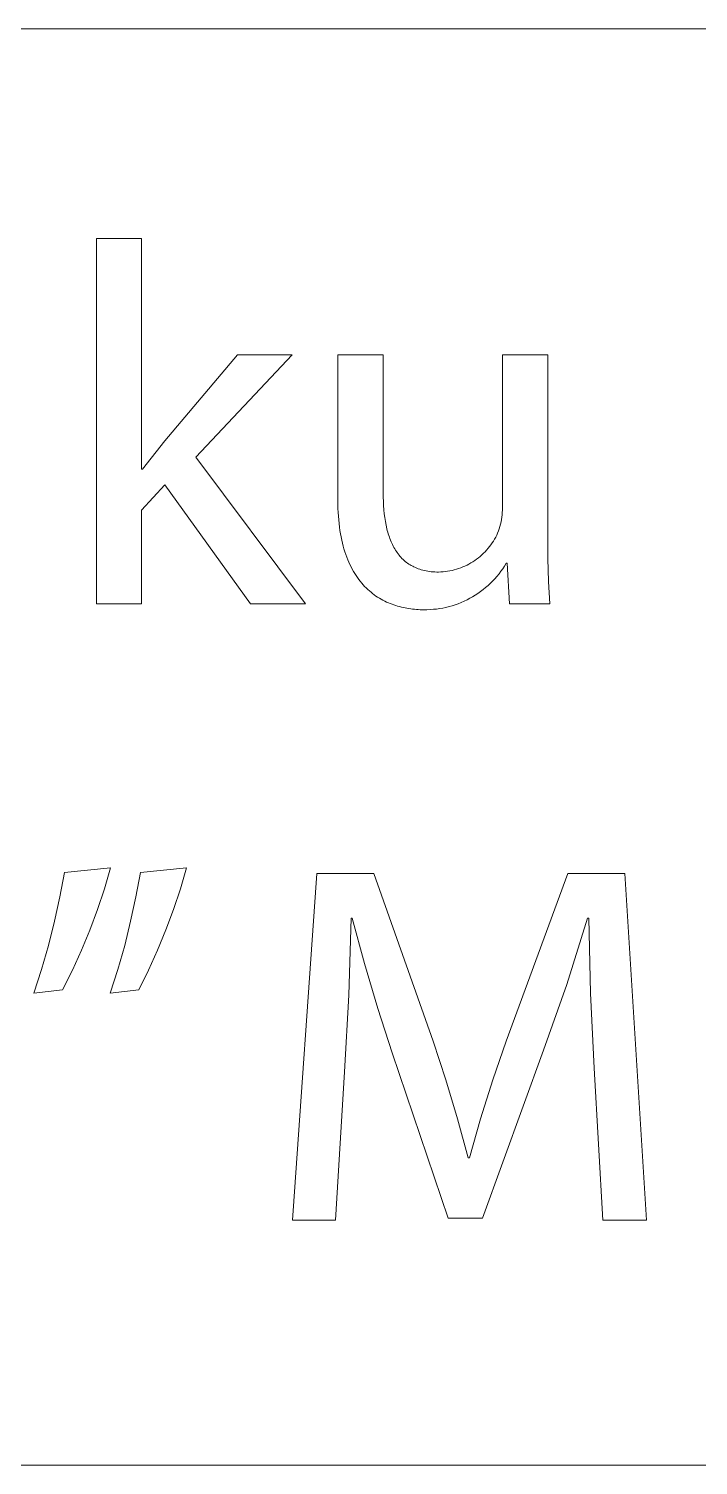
# Model space of a CAD drawing. Header units: millimetres. Extents: x 578 to 4608, y -138 to 2677.
# Drawn here: x 3750 to 3802.5, y -138.3 to -25.7 of the extents above; entities that cross this region are included whole.
import ezdxf

# ---------------------------------------------------------------- set-up
doc = ezdxf.new("R2010")
doc.units = ezdxf.units.MM
doc.header["$MEASUREMENT"] = 0
doc.layers.add('Domyślny', color=7, linetype='Continuous', true_color=0x000000)

msp = doc.modelspace()

# ---------------------------------------------------------------- linework, layer by layer
at = {"layer": 'Domyślny', "color": 18, "lineweight": 15, "true_color": 0x000000}
for p, q in [((3085.22, -25.69), (4604.45, -25.69)), ((3755.34, -70.78), (3755.34, -42.13)), ((3755.34, -42.13), (3758.85, -42.13)), ((3758.85, -42.13), (3758.85, -60.22)), ((3760.68, -57.99), (3766.4, -51.25)), ((3770.68, -51.25), (3763.13, -59.28)), ((3766.4, -51.25), (3770.68, -51.25)), ((3774.26, -62.68), (3774.26, -51.25)), ((3774.26, -51.25), (3777.82, -51.25)), ((3777.82, -51.25), (3777.82, -62.07)), ((3787.17, -63.23), (3787.17, -51.25)), ((3787.17, -51.25), (3790.73, -51.25)), ((3790.73, -51.25), (3790.73, -65.46)), ((3758.93, -60.22), (3760.68, -57.99)), ((3763.13, -59.28), (3771.72, -70.78)), ((3758.85, -60.22), (3758.93, -60.22)), ((3760.68, -61.43), (3758.85, -63.44)), ((3767.42, -70.78), (3760.68, -61.43)), ((3774.27, -63.31), (3774.26, -62.68)), ((3777.82, -62.07), (3777.82, -62.41)), ((3777.82, -62.41), (3777.83, -62.75)), ((3777.83, -62.75), (3777.85, -63.07)), ((3758.85, -63.44), (3758.85, -70.78)), ((3774.28, -63.61), (3774.27, -63.31)), ((3774.3, -63.91), (3774.28, -63.61)), ((3774.33, -64.19), (3774.3, -63.91)), ((3777.85, -63.07), (3777.87, -63.4)), ((3777.87, -63.4), (3777.9, -63.71)), ((3777.9, -63.71), (3777.94, -64.01)), ((3777.94, -64.01), (3777.99, -64.31)), ((3787.06, -64.34), (3787.09, -64.16)), ((3787.09, -64.16), (3787.12, -63.97)), ((3787.12, -63.97), (3787.14, -63.79)), ((3787.14, -63.79), (3787.16, -63.6)), ((3787.16, -63.6), (3787.17, -63.42)), ((3787.17, -63.42), (3787.17, -63.23)), ((3774.35, -64.48), (3774.33, -64.19)), ((3774.39, -64.75), (3774.35, -64.48)), ((3774.42, -65.02), (3774.39, -64.75)), ((3774.47, -65.28), (3774.42, -65.02)), ((3774.51, -65.53), (3774.47, -65.28)), ((3777.99, -64.31), (3778.04, -64.6)), ((3778.04, -64.6), (3778.11, -64.88)), ((3778.11, -64.88), (3778.14, -65.01)), ((3778.14, -65.01), (3778.18, -65.15)), ((3778.18, -65.15), (3778.21, -65.28)), ((3778.21, -65.28), (3778.26, -65.41)), ((3786.72, -65.38), (3786.79, -65.22)), ((3786.79, -65.22), (3786.86, -65.06)), ((3786.86, -65.06), (3786.92, -64.88)), ((3786.92, -64.88), (3786.97, -64.7)), ((3786.97, -64.7), (3787.02, -64.52)), ((3787.02, -64.52), (3787.06, -64.34)), ((3774.56, -65.77), (3774.51, -65.53)), ((3774.62, -66.01), (3774.56, -65.77)), ((3774.68, -66.25), (3774.62, -66.01)), ((3774.74, -66.47), (3774.68, -66.25)), ((3778.26, -65.41), (3778.3, -65.54)), ((3778.3, -65.54), (3778.34, -65.66)), ((3778.34, -65.66), (3778.39, -65.78)), ((3778.39, -65.78), (3778.44, -65.9)), ((3778.44, -65.9), (3778.49, -66.02)), ((3778.49, -66.02), (3778.54, -66.13)), ((3778.54, -66.13), (3778.6, -66.24)), ((3778.6, -66.24), (3778.66, -66.35)), ((3778.66, -66.35), (3778.72, -66.46)), ((3785.93, -66.56), (3786.04, -66.42)), ((3786.04, -66.42), (3786.16, -66.28)), ((3786.16, -66.28), (3786.26, -66.14)), ((3786.26, -66.14), (3786.36, -66)), ((3786.36, -66), (3786.46, -65.85)), ((3786.46, -65.85), (3786.55, -65.7)), ((3786.55, -65.7), (3786.64, -65.54)), ((3786.64, -65.54), (3786.72, -65.38)), ((3790.73, -65.46), (3790.74, -67.23)), ((3774.81, -66.69), (3774.74, -66.47)), ((3774.88, -66.91), (3774.81, -66.69)), ((3774.96, -67.11), (3774.88, -66.91)), ((3775.04, -67.31), (3774.96, -67.11)), ((3775.12, -67.51), (3775.04, -67.31)), ((3775.21, -67.7), (3775.12, -67.51)), ((3778.72, -66.46), (3778.78, -66.56)), ((3778.78, -66.56), (3778.85, -66.66)), ((3778.85, -66.66), (3778.92, -66.76)), ((3778.92, -66.76), (3778.99, -66.86)), ((3778.99, -66.86), (3779.06, -66.95)), ((3779.06, -66.95), (3779.13, -67.04)), ((3779.13, -67.04), (3779.21, -67.12)), ((3779.21, -67.12), (3779.29, -67.21)), ((3779.29, -67.21), (3779.37, -67.29)), ((3779.37, -67.29), (3779.46, -67.37)), ((3779.46, -67.37), (3779.55, -67.44)), ((3779.55, -67.44), (3779.64, -67.52)), ((3779.64, -67.52), (3779.73, -67.58)), ((3784.54, -67.65), (3784.7, -67.57)), ((3784.7, -67.57), (3784.85, -67.47)), ((3784.85, -67.47), (3785, -67.38)), ((3785, -67.38), (3785.14, -67.27)), ((3785.14, -67.27), (3785.28, -67.16)), ((3785.28, -67.16), (3785.42, -67.05)), ((3785.42, -67.05), (3785.55, -66.94)), ((3785.55, -66.94), (3785.68, -66.81)), ((3785.68, -66.81), (3785.81, -66.69)), ((3785.81, -66.69), (3785.93, -66.56)), ((3790.74, -67.23), (3790.79, -69.01)), ((3775.3, -67.88), (3775.21, -67.7)), ((3775.39, -68.06), (3775.3, -67.88)), ((3775.49, -68.23), (3775.39, -68.06)), ((3775.59, -68.4), (3775.49, -68.23)), ((3775.69, -68.56), (3775.59, -68.4)), ((3775.79, -68.71), (3775.69, -68.56)), ((3779.73, -67.58), (3779.82, -67.65)), ((3779.82, -67.65), (3779.92, -67.71)), ((3779.92, -67.71), (3780.02, -67.77)), ((3780.02, -67.77), (3780.13, -67.83)), ((3780.13, -67.83), (3780.23, -67.88)), ((3780.23, -67.88), (3780.34, -67.93)), ((3780.34, -67.93), (3780.45, -67.98)), ((3780.45, -67.98), (3780.57, -68.02)), ((3780.57, -68.02), (3780.68, -68.06)), ((3780.68, -68.06), (3780.8, -68.1)), ((3780.8, -68.1), (3780.93, -68.13)), ((3780.93, -68.13), (3781.05, -68.16)), ((3781.05, -68.16), (3781.18, -68.19)), ((3781.18, -68.19), (3781.31, -68.21)), ((3781.31, -68.21), (3781.45, -68.23)), ((3781.45, -68.23), (3781.59, -68.25)), ((3781.59, -68.25), (3781.73, -68.26)), ((3781.73, -68.26), (3781.87, -68.27)), ((3781.87, -68.27), (3782.02, -68.28)), ((3782.02, -68.28), (3782.16, -68.28)), ((3782.16, -68.28), (3782.34, -68.27)), ((3782.34, -68.27), (3782.52, -68.26)), ((3782.52, -68.26), (3782.7, -68.24)), ((3782.7, -68.24), (3782.87, -68.22)), ((3782.87, -68.22), (3783.05, -68.19)), ((3783.05, -68.19), (3783.22, -68.15)), ((3783.22, -68.15), (3783.39, -68.11)), ((3783.39, -68.11), (3783.56, -68.06)), ((3783.56, -68.06), (3783.73, -68.01)), ((3783.73, -68.01), (3783.9, -67.95)), ((3783.9, -67.95), (3784.06, -67.88)), ((3784.06, -67.88), (3784.23, -67.81)), ((3784.23, -67.81), (3784.39, -67.74)), ((3784.39, -67.74), (3784.54, -67.65)), ((3786.74, -68.62), (3786.58, -68.8)), ((3786.9, -68.42), (3786.74, -68.62)), ((3787.05, -68.22), (3786.9, -68.42)), ((3787.2, -68.02), (3787.05, -68.22)), ((3787.34, -67.81), (3787.2, -68.02)), ((3787.47, -67.59), (3787.34, -67.81)), ((3787.55, -67.59), (3787.47, -67.59)), ((3787.73, -70.78), (3787.55, -67.59)), ((3775.9, -68.86), (3775.79, -68.71)), ((3776.01, -69), (3775.9, -68.86)), ((3776.13, -69.14), (3776.01, -69)), ((3776.24, -69.27), (3776.13, -69.14)), ((3776.36, -69.4), (3776.24, -69.27)), ((3776.48, -69.52), (3776.36, -69.4)), ((3776.6, -69.64), (3776.48, -69.52)), ((3776.73, -69.75), (3776.6, -69.64)), ((3776.86, -69.86), (3776.73, -69.75)), ((3785.46, -69.81), (3785.25, -69.95)), ((3785.66, -69.66), (3785.46, -69.81)), ((3785.85, -69.5), (3785.66, -69.66)), ((3786.04, -69.34), (3785.85, -69.5)), ((3786.23, -69.16), (3786.04, -69.34)), ((3786.4, -68.99), (3786.23, -69.16)), ((3786.58, -68.8), (3786.4, -68.99)), ((3790.79, -69.01), (3790.89, -70.78)), ((3758.85, -70.78), (3755.34, -70.78)), ((3771.72, -70.78), (3767.42, -70.78)), ((3776.99, -69.97), (3776.86, -69.86)), ((3777.12, -70.06), (3776.99, -69.97)), ((3777.25, -70.16), (3777.12, -70.06)), ((3777.38, -70.25), (3777.25, -70.16)), ((3777.52, -70.33), (3777.38, -70.25)), ((3777.66, -70.41), (3777.52, -70.33)), ((3777.8, -70.49), (3777.66, -70.41)), ((3777.94, -70.56), (3777.8, -70.49)), ((3778.08, -70.63), (3777.94, -70.56)), ((3778.22, -70.69), (3778.08, -70.63)), ((3778.36, -70.75), (3778.22, -70.69)), ((3778.51, -70.81), (3778.36, -70.75)), ((3778.65, -70.86), (3778.51, -70.81)), ((3778.8, -70.91), (3778.65, -70.86)), ((3778.95, -70.95), (3778.8, -70.91)), ((3783.22, -70.92), (3782.98, -70.99)), ((3783.46, -70.84), (3783.22, -70.92)), ((3783.7, -70.76), (3783.46, -70.84)), ((3783.93, -70.67), (3783.7, -70.76)), ((3784.16, -70.57), (3783.93, -70.67)), ((3784.39, -70.46), (3784.16, -70.57)), ((3784.61, -70.34), (3784.39, -70.46)), ((3784.83, -70.22), (3784.61, -70.34)), ((3785.04, -70.09), (3784.83, -70.22)), ((3785.25, -69.95), (3785.04, -70.09)), ((3790.89, -70.78), (3787.73, -70.78)), ((3779.09, -70.99), (3778.95, -70.95)), ((3779.24, -71.03), (3779.09, -70.99)), ((3779.39, -71.06), (3779.24, -71.03)), ((3779.53, -71.09), (3779.39, -71.06)), ((3779.68, -71.12), (3779.53, -71.09)), ((3779.83, -71.15), (3779.68, -71.12)), ((3779.98, -71.17), (3779.83, -71.15)), ((3780.12, -71.18), (3779.98, -71.17)), ((3780.27, -71.2), (3780.12, -71.18)), ((3780.42, -71.21), (3780.27, -71.2)), ((3780.56, -71.22), (3780.42, -71.21)), ((3780.71, -71.23), (3780.56, -71.22)), ((3780.85, -71.23), (3780.71, -71.23)), ((3781, -71.23), (3780.85, -71.23)), ((3781.25, -71.23), (3781, -71.23)), ((3781.5, -71.22), (3781.25, -71.23)), ((3781.75, -71.2), (3781.5, -71.22)), ((3782, -71.18), (3781.75, -71.2)), ((3782.25, -71.14), (3782, -71.18)), ((3782.49, -71.1), (3782.25, -71.14)), ((3782.74, -71.05), (3782.49, -71.1)), ((3782.98, -70.99), (3782.74, -71.05)), ((3752.45, -93.75), (3752.81, -91.83)), ((3752.81, -91.83), (3756.43, -91.46)), ((3756.43, -91.46), (3755.95, -93.11)), ((3758.42, -93.75), (3758.77, -91.83)), ((3758.77, -91.83), (3762.4, -91.46)), ((3762.4, -91.46), (3761.92, -93.11)), ((3770.71, -119.1), (3772.6, -91.91)), ((3772.6, -91.91), (3777.09, -91.91)), ((3777.09, -91.91), (3781.73, -105.07)), ((3787.46, -105.07), (3792.3, -91.91)), ((3792.3, -91.91), (3796.77, -91.91)), ((3796.77, -91.91), (3798.48, -119.1)), ((3755.95, -93.11), (3755.4, -94.74)), ((3761.92, -93.11), (3761.37, -94.74)), ((3752.04, -95.66), (3752.45, -93.75)), ((3758.01, -95.66), (3758.42, -93.75)), ((3751.56, -97.56), (3752.04, -95.66)), ((3755.4, -94.74), (3754.8, -96.35)), ((3757.54, -97.56), (3758.01, -95.66)), ((3761.37, -94.74), (3760.78, -96.34)), ((3775.31, -95.42), (3775.11, -101.44)), ((3775.39, -95.42), (3775.31, -95.42)), ((3776.34, -98.97), (3775.39, -95.42)), ((3793.83, -95.42), (3792.21, -100.62)), ((3793.95, -95.42), (3793.83, -95.42)), ((3794.07, -101.3), (3793.95, -95.42)), ((3754.8, -96.35), (3754.15, -97.93)), ((3760.78, -96.34), (3760.12, -97.93)), ((3751.02, -99.44), (3751.56, -97.56)), ((3754.15, -97.93), (3753.44, -99.49)), ((3757, -99.44), (3757.54, -97.56)), ((3760.12, -97.93), (3759.42, -99.49)), ((3777.39, -102.49), (3776.34, -98.97)), ((3750.42, -101.3), (3751.02, -99.44)), ((3753.44, -99.49), (3752.67, -101.03)), ((3756.39, -101.3), (3757, -99.44)), ((3759.42, -99.49), (3758.66, -101.03)), ((3752.67, -101.03), (3750.42, -101.3)), ((3758.66, -101.03), (3756.39, -101.3)), ((3792.21, -100.62), (3790.4, -105.76)), ((3794.36, -107.17), (3794.07, -101.3)), ((3775.11, -101.44), (3774.79, -107.45)), ((3778.53, -105.98), (3777.39, -102.49)), ((3781.73, -105.07), (3782.73, -108.09)), ((3790.4, -105.76), (3785.61, -118.94)), ((3786.41, -108.09), (3787.46, -105.07)), ((3782.92, -118.94), (3778.53, -105.98)), ((3774.79, -107.45), (3774.07, -119.1)), ((3782.73, -108.09), (3783.65, -111.14)), ((3785.45, -111.14), (3786.41, -108.09)), ((3795.04, -119.1), (3794.36, -107.17)), ((3783.65, -111.14), (3784.48, -114.21)), ((3784.59, -114.21), (3785.45, -111.14)), ((3784.48, -114.21), (3784.59, -114.21)), ((3774.07, -119.1), (3770.71, -119.1)), ((3785.61, -118.94), (3782.92, -118.94)), ((3798.48, -119.1), (3795.04, -119.1)), ((4604.45, -138.31), (578.04, -138.31)), ((4604.45, -138.31), (3085.22, -138.31))]:
    msp.add_line(p, q, dxfattribs=at)

doc.saveas('drawing.dxf')
